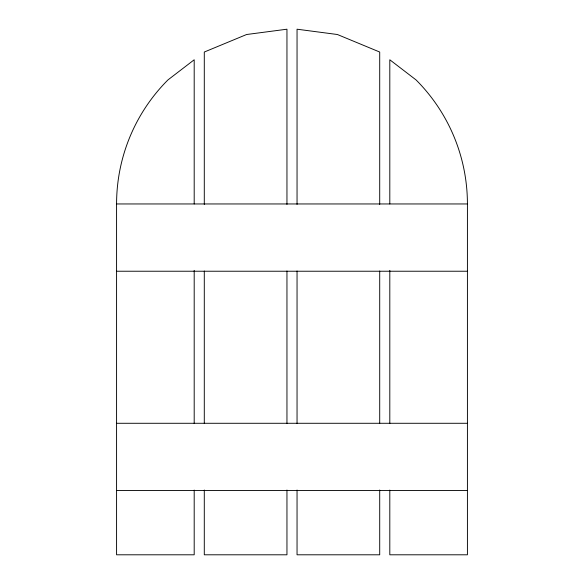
<?xml version="1.0" encoding="UTF-8"?>
<svg xmlns="http://www.w3.org/2000/svg" width="584" height="584" viewBox="0 0 584 584"><rect width="100%" height="100%" fill="white"/><g stroke="black" fill="none" stroke-linecap="round" stroke-linejoin="round"><path stroke-width="0.88" d="M194.195 490.071L194.195 554.8L116.581 554.8L116.581 203.955L467.419 203.955L467.419 554.8L389.805 554.8L389.805 490.071M116.581 271.231L467.419 271.231M116.581 423.283L467.419 423.283M116.581 490.56L467.419 490.56M389.805 203.955L389.805 59.78L416.042 79.913A175.419 175.419 0 0 1 467.419 203.955M389.805 270.37L389.805 423.524M379.709 204.415L379.709 52.034L337.406 34.514L297.044 29.2L297.044 204.4M379.709 271.027L379.709 423.407M379.709 490.012L379.709 554.8L297.044 554.8L297.044 490.012M297.044 271.012L297.044 423.4M286.956 204.4L286.956 29.2L246.594 34.514L204.291 52.034L204.291 204.415M286.956 271.012L286.956 423.4M286.956 490.012L286.956 554.8L204.291 554.8L204.291 490.012M204.291 271.027L204.291 423.407M194.195 203.955L194.195 59.78L167.958 79.913A175.419 175.419 0 0 0 116.581 203.955M194.195 270.37L194.195 423.524"/></g></svg>
